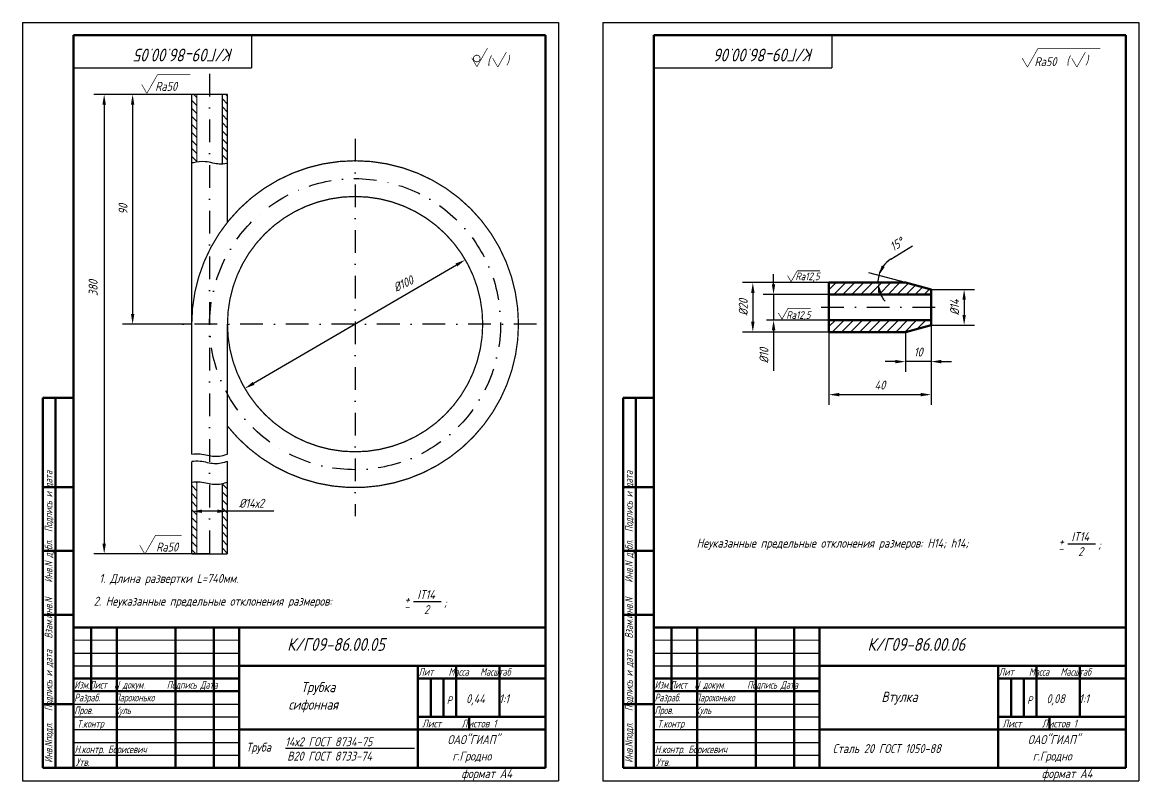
# Model space of a CAD drawing. Header units: inches. Extents: x 1065 to 7392, y 1020 to 3127.
# Drawn here: x 2560.2 to 2997.5, y 2289.9 to 2586.9 of the extents above; entities that cross this region are included whole.
import ezdxf

# ---------------------------------------------------------------- set-up
doc = ezdxf.new("R2010")
doc.units = ezdxf.units.IN
doc.header["$LTSCALE"] = 0.7
doc.header["$MEASUREMENT"] = 0
doc.linetypes.add('DASHDOT', pattern=[25.4, 12.7, -6.35, 0, -6.35])
doc.styles.add('ROMANC', font='romanc', dxfattribs={"width": 0.8, "oblique": 15, "height": 3.5})
doc.styles.get("Standard").update_dxf_attribs({"font": 'romand.shx', "width": 0.8, "oblique": 15, "height": 3.5})
doc.dimstyles.get("Standard").update_dxf_attribs({"dimtxt": 3.5, "dimasz": 4, "dimexe": 4, "dimexo": 0, "dimgap": 2, "dimtad": 1, "dimdec": 0, "dimdsep": 46, "dimtxsty": 'Standard', "dimcen": 0.09, "dimadec": 0, "dimazin": 0, "dimtfac": 1, "dimtdec": 0, "dimtmove": 0, "dimatfit": 3, "dimfxl": 0, "dimtolj": 1, "dimtzin": 0, "dimlwd": 25, "dimlwe": 25, "dimarcsym": 0})

# ---------------------------------------------------------------- blocks, each defined once
blk = doc.blocks.new('*X74')
at = {"color": 0}
for p, q in [((599.41, 718.85), (601.41, 720.85)), ((599.41, 715.71), (601.41, 717.71)), ((611.41, 721.42), (611.64, 721.64)), ((611.41, 718.28), (613.41, 720.28)), ((599.41, 712.57), (601.41, 714.57)), ((611.41, 715.14), (613.41, 717.14)), ((611.41, 711.99), (613.41, 713.99)), ((599.41, 709.42), (601.41, 711.42)), ((611.41, 708.85), (613.41, 710.85)), ((599.41, 706.28), (601.41, 708.28)), ((599.41, 703.14), (601.41, 705.14)), ((611.41, 705.71), (613.41, 707.71)), ((611.41, 702.56), (613.41, 704.56)), ((599.41, 699.99), (601.41, 701.99)), ((611.41, 699.42), (613.41, 701.42)), ((599.41, 696.85), (601.41, 698.85)), ((599.41, 693.71), (601.41, 695.71)), ((611.41, 696.28), (613.41, 698.28)), ((611.79, 693.51), (613.41, 695.14))]:
    blk.add_line(p, q, dxfattribs=at)
blk = doc.blocks.new('*X73')
at = {"color": 0}
for p, q in [((599.41, 872.86), (600.06, 873.51)), ((599.41, 869.72), (601.41, 871.72)), ((611.41, 872.29), (612.63, 873.51)), ((611.41, 869.15), (613.41, 871.15)), ((599.41, 866.58), (601.41, 868.58)), ((611.41, 866.01), (613.41, 868.01)), ((599.41, 863.43), (601.41, 865.43)), ((599.41, 860.29), (601.41, 862.29)), ((611.41, 862.86), (613.41, 864.86)), ((611.41, 859.72), (613.41, 861.72)), ((599.41, 857.15), (601.41, 859.15)), ((611.41, 856.58), (613.41, 858.58)), ((599.41, 854.01), (601.41, 856.01)), ((611.41, 853.43), (613.41, 855.43)), ((599.41, 850.86), (601.41, 852.86)), ((599.41, 847.72), (601.41, 849.72)), ((611.41, 850.29), (613.41, 852.29)), ((611.41, 847.15), (613.41, 849.15)), ((601.06, 846.22), (601.41, 846.58))]:
    blk.add_line(p, q, dxfattribs=at)
blk = doc.blocks.new('*D254')
at = {"color": 0, "lineweight": 25}
for p, q in [((2626.53, 2558.71), (2599.37, 2558.71)), ((2603.37, 2554.71), (2603.37, 2472.71)), ((2626.53, 2468.71), (2599.37, 2468.71))]:
    blk.add_line(p, q, dxfattribs=at)
for points in [[(2602.71, 2554.71), (2604.04, 2554.71), (2603.37, 2558.71)], [(2602.71, 2472.71), (2604.04, 2472.71), (2603.37, 2468.71)]]:
    blk.add_solid(points, dxfattribs=at)
at = {"layer": 'DEFPOINTS', "color": 0, "lineweight": 25}
for p in [(2626.53, 2558.71), (2603.37, 2468.71), (2626.53, 2468.71)]:
    blk.add_point(p, dxfattribs=at)
at = {"color": 0, "lineweight": 25, "insert": (2599.62, 2513.71), "char_height": 3.5, "attachment_point": 5, "rotation": 90}
blk.add_mtext('\\A1;90', dxfattribs=at)
blk = doc.blocks.new('*D414')
at = {"color": 0, "lineweight": 25}
for p, q in [((2900.48, 2494.19), (2908.88, 2499.37)), ((2906.17, 2484.97), (2891.84, 2488.81))]:
    blk.add_line(p, q, dxfattribs=at)
for start, end in [(121.662, 165), (122.4436, 143.7218), (165, 180), (201.2782, 222.5564)]:
    blk.add_arc((2906.17, 2484.97), 10.83, start, end, dxfattribs=at)
for points in [[(2898.04, 2491.09), (2896.83, 2491.67), (2895.7, 2487.78)], [(2895.42, 2480.92), (2896.73, 2481.16), (2895.34, 2484.97)]]:
    blk.add_solid(points, dxfattribs=at)
at = {"layer": 'DEFPOINTS', "color": 0, "lineweight": 25}
for p in [(2876.2, 2484.97), (2895.38, 2485.92), (2906.17, 2484.97), (2906.17, 2484.97), (2916.17, 2482.29)]:
    blk.add_point(p, dxfattribs=at)
at = {"color": 0, "lineweight": 25, "insert": (2902.72, 2499.97), "char_height": 3.5, "attachment_point": 5, "rotation": 31.662}
blk.add_mtext('\\A1;15°', dxfattribs=at)
blk = doc.blocks.new('*D415')
at = {"color": 0, "lineweight": 25}
for p, q in [((2916.17, 2482.29), (2933.15, 2482.29)), ((2929.15, 2478.29), (2929.15, 2472.3)), ((2916.17, 2468.3), (2933.15, 2468.3))]:
    blk.add_line(p, q, dxfattribs=at)
for points in [[(2928.48, 2478.29), (2929.82, 2478.29), (2929.15, 2482.29)], [(2928.48, 2472.3), (2929.82, 2472.3), (2929.15, 2468.3)]]:
    blk.add_solid(points, dxfattribs=at)
at = {"layer": 'DEFPOINTS', "color": 0, "lineweight": 25}
for p in [(2916.17, 2482.29), (2916.17, 2468.3), (2929.15, 2468.3)]:
    blk.add_point(p, dxfattribs=at)
at = {"color": 0, "lineweight": 25, "insert": (2925.4, 2475.3), "char_height": 3.5, "attachment_point": 5, "rotation": 90}
blk.add_mtext('\\A1;%%C14', dxfattribs=at)
blk = doc.blocks.new('*D416')
at = {"color": 0, "lineweight": 25}
for p, q in [((2916.17, 2468.3), (2916.17, 2450.03)), ((2906.17, 2465.62), (2906.17, 2450.03)), ((2902.17, 2454.03), (2898.17, 2454.03)), ((2916.17, 2454.03), (2906.17, 2454.03)), ((2920.17, 2454.03), (2924.17, 2454.03))]:
    blk.add_line(p, q, dxfattribs=at)
for points in [[(2902.17, 2454.7), (2902.17, 2453.37), (2906.17, 2454.03)], [(2920.17, 2454.7), (2920.17, 2453.37), (2916.17, 2454.03)]]:
    blk.add_solid(points, dxfattribs=at)
at = {"layer": 'DEFPOINTS', "color": 0, "lineweight": 25}
for p in [(2916.17, 2468.3), (2906.17, 2465.62), (2906.17, 2454.03)]:
    blk.add_point(p, dxfattribs=at)
at = {"color": 0, "lineweight": 25, "insert": (2911.17, 2457.78), "char_height": 3.5, "attachment_point": 5}
blk.add_mtext('\\A1;10', dxfattribs=at)
blk = doc.blocks.new('*D417')
at = {"color": 0, "lineweight": 25}
for p, q in [((2916.17, 2468.3), (2916.17, 2437.1)), ((2876.2, 2465.62), (2876.2, 2437.1)), ((2880.2, 2441.1), (2912.17, 2441.1))]:
    blk.add_line(p, q, dxfattribs=at)
for points in [[(2880.2, 2441.77), (2880.2, 2440.44), (2876.2, 2441.1)], [(2912.17, 2441.77), (2912.17, 2440.44), (2916.17, 2441.1)]]:
    blk.add_solid(points, dxfattribs=at)
at = {"layer": 'DEFPOINTS', "color": 0, "lineweight": 25}
for p in [(2916.17, 2468.3), (2876.2, 2465.62), (2916.17, 2441.1)]:
    blk.add_point(p, dxfattribs=at)
at = {"color": 0, "lineweight": 25, "insert": (2896.18, 2444.85), "char_height": 3.5, "attachment_point": 5}
blk.add_mtext('\\A1;40', dxfattribs=at)

msp = doc.modelspace()

# ---------------------------------------------------------------- linework, layer by layer
for p, q in [((2560.16, 2586.91), (2560.16, 2289.91)), ((2560.16, 2586.91), (2770.16, 2586.91)), ((2770.16, 2586.91), (2770.16, 2289.91)), ((2787.53, 2586.91), (2787.53, 2289.91)), ((2787.53, 2586.91), (2997.53, 2586.91)), ((2997.53, 2586.91), (2997.53, 2289.91)), ((2640.53, 2558.71), (2626.53, 2558.71)), ((2560.16, 2289.91), (2770.16, 2289.91)), ((2787.53, 2289.91), (2997.53, 2289.91))]:
    msp.add_line(p, q)
at = {"lineweight": 50}
for p, q in [((2580.16, 2581.91), (2580.16, 2294.91)), ((2580.16, 2581.91), (2765.16, 2581.91)), ((2765.16, 2581.91), (2765.16, 2294.91)), ((2807.53, 2581.91), (2807.53, 2294.91)), ((2807.53, 2581.91), (2992.53, 2581.91)), ((2992.53, 2581.91), (2992.53, 2294.91)), ((2906.17, 2484.97), (2876.2, 2484.97)), ((2876.2, 2484.97), (2876.2, 2465.62)), ((2916.17, 2482.29), (2906.17, 2484.97)), ((2876.2, 2480.3), (2916.17, 2480.3)), ((2876.2, 2470.3), (2916.17, 2470.3)), ((2916.17, 2468.3), (2906.17, 2465.62)), ((2906.17, 2465.62), (2876.2, 2465.62)), ((2568.16, 2439.91), (2568.16, 2294.91)), ((2568.16, 2439.91), (2580.16, 2439.91)), ((2573.16, 2439.91), (2573.16, 2294.91)), ((2795.53, 2439.91), (2795.53, 2294.91)), ((2795.53, 2439.91), (2807.53, 2439.91)), ((2800.53, 2439.91), (2800.53, 2294.91)), ((2568.16, 2404.91), (2580.16, 2404.91)), ((2795.53, 2404.91), (2807.53, 2404.91)), ((2568.16, 2379.91), (2580.16, 2379.91)), ((2795.53, 2379.91), (2807.53, 2379.91)), ((2568.16, 2354.91), (2580.16, 2354.91)), ((2795.53, 2354.91), (2807.53, 2354.91)), ((2580.16, 2349.91), (2765.16, 2349.91)), ((2587.16, 2349.91), (2587.16, 2324.91)), ((2597.16, 2349.91), (2597.16, 2294.91)), ((2620.16, 2349.91), (2620.16, 2294.91)), ((2635.16, 2349.91), (2635.16, 2294.91)), ((2645.16, 2349.91), (2645.16, 2294.91)), ((2807.53, 2349.91), (2992.53, 2349.91)), ((2814.53, 2349.91), (2814.53, 2324.91)), ((2824.53, 2349.91), (2824.53, 2294.91)), ((2847.53, 2349.91), (2847.53, 2294.91)), ((2862.53, 2349.91), (2862.53, 2294.91)), ((2872.53, 2349.91), (2872.53, 2294.91)), ((2715.16, 2334.91), (2715.16, 2294.91)), ((2730.16, 2334.91), (2730.16, 2314.91)), ((2747.16, 2334.91), (2747.16, 2314.91)), ((2942.53, 2334.91), (2942.53, 2294.91)), ((2957.53, 2334.91), (2957.53, 2314.91)), ((2974.53, 2334.91), (2974.53, 2314.91)), ((2580.16, 2329.91), (2645.16, 2329.91)), ((2715.16, 2329.91), (2765.16, 2329.91)), ((2720.16, 2329.91), (2720.16, 2314.91)), ((2725.16, 2329.91), (2725.16, 2314.91)), ((2807.53, 2329.91), (2872.53, 2329.91)), ((2942.53, 2329.91), (2992.53, 2329.91)), ((2947.53, 2329.91), (2947.53, 2314.91)), ((2952.53, 2329.91), (2952.53, 2314.91)), ((2580.16, 2324.91), (2645.16, 2324.91)), ((2807.53, 2324.91), (2872.53, 2324.91)), ((2568.16, 2319.91), (2580.16, 2319.91)), ((2795.53, 2319.91), (2807.53, 2319.91)), ((2715.16, 2314.91), (2765.16, 2314.91)), ((2735.16, 2314.91), (2735.16, 2309.91)), ((2942.53, 2314.91), (2992.53, 2314.91)), ((2962.53, 2314.91), (2962.53, 2309.91)), ((2568.16, 2294.91), (2765.16, 2294.91)), ((2795.53, 2294.91), (2992.53, 2294.91))]:
    msp.add_line(p, q, dxfattribs=at)
at = {"linetype": 'DASHDOT'}
for p, q in [((2633.53, 2566.75), (2633.53, 2375.08)), ((2690.53, 2541.28), (2690.53, 2393.56)), ((2873.19, 2475.3), (2919.44, 2475.3)), ((2761.64, 2468.71), (2610.51, 2468.71))]:
    msp.add_line(p, q, dxfattribs=at)
at = {"lineweight": 25}
for p, q in [((2626.53, 2558.71), (2588.23, 2558.71)), ((2592.23, 2554.71), (2592.23, 2382.71)), ((2876.2, 2484.97), (2842.36, 2484.97)), ((2854.47, 2484.3), (2854.47, 2488.3)), ((2876.2, 2482.13), (2879.04, 2484.97)), ((2878.12, 2480.3), (2882.79, 2484.97)), ((2881.65, 2480.3), (2886.21, 2484.86)), ((2885.19, 2480.3), (2889.86, 2484.97)), ((2888.72, 2480.3), (2893.4, 2484.97)), ((2892.26, 2480.3), (2896.93, 2484.97)), ((2895.8, 2480.3), (2900.47, 2484.97)), ((2899.33, 2480.3), (2904, 2484.97)), ((2902.87, 2480.3), (2907.25, 2484.68)), ((2846.36, 2480.97), (2846.36, 2469.62)), ((2876.2, 2480.3), (2850.47, 2480.3)), ((2854.47, 2480.3), (2854.47, 2470.3)), ((2886.17, 2480.3), (2884.17, 2480.3)), ((2906.4, 2480.3), (2910.04, 2483.94)), ((2909.94, 2480.3), (2912.83, 2483.19)), ((2913.47, 2480.3), (2915.61, 2482.44)), ((2876.2, 2470.3), (2851.76, 2470.3)), ((2876.2, 2467.8), (2878.69, 2470.3)), ((2877.44, 2465.62), (2882.12, 2470.3)), ((2881.12, 2465.62), (2885.8, 2470.3)), ((2886.17, 2470.3), (2882.2, 2470.3)), ((2882.2, 2470.24), (2882.26, 2470.3)), ((2884.65, 2465.62), (2889.33, 2470.3)), ((2888.19, 2465.62), (2892.87, 2470.3)), ((2891.72, 2465.62), (2896.4, 2470.3)), ((2895.26, 2465.62), (2899.94, 2470.3)), ((2898.79, 2465.62), (2903.47, 2470.3)), ((2902.33, 2465.62), (2907.01, 2470.3)), ((2905.86, 2465.62), (2910.54, 2470.3)), ((2910.58, 2466.8), (2914.08, 2470.3)), ((2915.41, 2468.1), (2916.17, 2468.85)), ((2876.2, 2465.62), (2842.36, 2465.62)), ((2854.47, 2466.3), (2854.47, 2450.47)), ((2626.53, 2378.71), (2626.53, 2399.43)), ((2640.53, 2378.71), (2640.53, 2399.43)), ((2658.71, 2395.43), (2630.53, 2395.43)), ((2969.75, 2382.73), (2980.57, 2382.73)), ((2626.53, 2378.71), (2588.23, 2378.71)), ((2713.46, 2360.02), (2724.29, 2360.02)), ((2580.16, 2339.91), (2645.16, 2339.91)), ((2807.53, 2339.91), (2872.53, 2339.91)), ((2580.16, 2334.91), (2645.16, 2334.91)), ((2807.53, 2334.91), (2872.53, 2334.91)), ((2580.16, 2319.91), (2645.16, 2319.91)), ((2807.53, 2319.91), (2872.53, 2319.91)), ((2580.16, 2314.91), (2645.16, 2314.91)), ((2807.53, 2314.91), (2872.53, 2314.91)), ((2580.16, 2309.91), (2645.16, 2309.91)), ((2807.53, 2309.91), (2872.53, 2309.91)), ((2580.16, 2304.91), (2645.16, 2304.91)), ((2663.28, 2302.6), (2713.87, 2302.6)), ((2807.53, 2304.91), (2872.53, 2304.91)), ((2580.16, 2299.91), (2645.16, 2299.91)), ((2807.53, 2299.91), (2872.53, 2299.91))]:
    msp.add_line(p, q, dxfattribs=at)
at = {"color": 0, "linetype": 'ByBlock'}
for p, q in [((2633.53, 2558.71), (2588.26, 2558.71)), ((2730.22, 2491.87), (2650.76, 2445.51)), ((2626.53, 2468.71), (2601.72, 2468.71)), ((2626.53, 2378.71), (2626.53, 2394.05)), ((2640.53, 2378.71), (2640.53, 2394.05)), ((2633.53, 2378.71), (2588.26, 2378.71)), ((2622.77, 2378.71), (2601.72, 2378.71))]:
    msp.add_line(p, q, dxfattribs=at)
at = {"linetype": 'Continuous', "lineweight": 50}
msp.add_line((2916.17, 2482.3), (2916.17, 2468.3), dxfattribs=at)
at = {"lineweight": 15}
for p, q in [((2580.16, 2344.91), (2645.16, 2344.91)), ((2807.53, 2344.91), (2872.53, 2344.91))]:
    msp.add_line(p, q, dxfattribs=at)
at = {"color": 1, "lineweight": 50}
for p, q in [((2645.16, 2334.91), (2765.16, 2334.91)), ((2872.53, 2334.91), (2992.53, 2334.91)), ((2645.16, 2309.91), (2765.16, 2309.91)), ((2872.53, 2309.91), (2992.53, 2309.91))]:
    msp.add_line(p, q, dxfattribs=at)
for points, const_width in [([(2650.01, 2569.03), (2650.01, 2582.03)], 0.5), ([(2877.39, 2569.03), (2877.39, 2582.03)], 0.5), ([(2738.25, 2569.52), (2742.42, 2576.86)], 0.25), ([(2953.94, 2569.39), (2958.1, 2576.73)], 0.25), ([(2958.1, 2576.73), (2982.46, 2576.73)], 0.3), ([(2736.22, 2573.02), (2738.25, 2569.52)], 0.25), ([(2744.42, 2572.89), (2746.45, 2569.39)], 0.25), ([(2746.45, 2569.39), (2749.79, 2575.27)], 0.25), ([(2951.9, 2572.89), (2953.94, 2569.39)], 0.25), ([(2971.28, 2572.89), (2973.31, 2569.39)], 0.25), ([(2973.31, 2569.39), (2976.65, 2575.27)], 0.25), ([(2580.01, 2569.03), (2650.01, 2569.03)], 0.5), ([(2807.39, 2569.03), (2877.39, 2569.03)], 0.5), ([(2608.95, 2559.09), (2613.12, 2566.43)], 0.25), ([(2613.12, 2566.43), (2625.99, 2566.43)], 0.3), ([(2606.92, 2562.59), (2608.95, 2559.09)], 0.25), ([(2626.53, 2558.71), (2626.53, 2417.67)], 0.5), ([(2626.53, 2558.71), (2640.53, 2558.71)], 0.5), ([(2628.53, 2558.71), (2628.53, 2532.22)], 0.5), ([(2638.53, 2558.71), (2638.53, 2531.39)], 0.5), ([(2640.53, 2558.71), (2640.53, 2508.66)], 0.5), ([(2861.36, 2485.35), (2863.77, 2489.6)], 0.25), ([(2863.77, 2489.6), (2872.64, 2489.6)], 0.3), ([(2859.96, 2487.77), (2861.36, 2485.35)], 0.25), ([(2856.37, 2473.08), (2857.78, 2470.67)], 0.25), ([(2857.78, 2470.67), (2860.19, 2474.92)], 0.25), ([(2860.19, 2474.92), (2869.06, 2474.92)], 0.3), ([(2640.53, 2468.71), (2640.53, 2417.74)], 0.5), ([(2626.53, 2414.87), (2626.53, 2378.71)], 0.5), ([(2640.53, 2414.94), (2640.53, 2378.71)], 0.5), ([(2628.53, 2406.85), (2628.53, 2378.76)], 0.5), ([(2638.53, 2406.17), (2638.53, 2378.76)], 0.5), ([(2608.16, 2378.66), (2612.33, 2386)], 0.25), ([(2612.33, 2386), (2622.62, 2386)], 0.3), ([(2606.13, 2382.16), (2608.16, 2378.66)], 0.25), ([(2640.53, 2378.71), (2626.53, 2378.71)], 0.5)]:
    msp.add_lwpolyline(points, dxfattribs=dict(const_width=const_width))
for points, const_width in [([(2739.48, 2572.75, 1.02775), (2736.92, 2572.75, 1.02775)], 0.3), ([(2739.48, 2572.75, -1.02775), (2736.92, 2572.75, -1.02775)], 0.3), ([(2754.53, 2468.71, 1), (2626.53, 2468.71, 1)], 0.5), ([(2740.53, 2468.71, 1), (2640.53, 2468.71, 1)], 0.5), ([(2740.53, 2468.71, -1), (2640.53, 2468.71, -1)], 0.5), ([(2754.53, 2468.71, -0.709188), (2640.53, 2428.76, -1)], 0.5)]:
    msp.add_lwpolyline(points, format="xyb", dxfattribs=dict(const_width=const_width))
for points in [[(2640.53, 2531.69, -0.005268), (2640.14, 2531.61, -0.069654), (2637.34, 2531.4, -0.045006), (2634.81, 2531.81, 0.037919), (2631.82, 2532.32, 0.090658), (2627.17, 2531.93, 0.007944), (2626.53, 2531.74)], [(2640.53, 2417.74, -0.033613), (2638.09, 2417.05, -0.069654), (2635.29, 2416.85, -0.045006), (2632.76, 2417.25, 0.037919), (2629.77, 2417.76, 0.062844), (2626.53, 2417.67, 0.070612)], [(2640.53, 2414.94, -0.033613), (2638.09, 2414.24, -0.069654), (2635.29, 2414.04, -0.045006), (2632.76, 2414.44, 0.037919), (2629.77, 2414.96, 0.062844), (2626.53, 2414.87, 0.070612)], [(2640.53, 2406.77, -0.033613), (2638.09, 2406.07, -0.069654), (2635.29, 2405.87, -0.045006), (2632.76, 2406.27, 0.037919), (2629.77, 2406.79, 0.062844), (2626.53, 2406.69, 0.070612)]]:
    msp.add_lwpolyline(points, format="xyb")
at = {"linetype": 'DASHDOT'}
msp.add_circle((2690.53, 2468.71), 57, dxfattribs=at)
at = {"lineweight": 25}
for points in [[(2592.9, 2554.71), (2591.56, 2554.71), (2592.23, 2558.71)], [(2845.69, 2480.97), (2847.03, 2480.97), (2846.36, 2484.97)], [(2853.81, 2484.3), (2855.14, 2484.3), (2854.47, 2480.3)], [(2845.69, 2469.62), (2847.03, 2469.62), (2846.36, 2465.62)], [(2853.84, 2466.3), (2855.18, 2466.3), (2854.51, 2470.3)], [(2630.53, 2396.09), (2630.53, 2394.76), (2626.53, 2395.43)], [(2636.53, 2396.09), (2636.53, 2394.76), (2640.53, 2395.43)], [(2592.9, 2382.71), (2591.56, 2382.71), (2592.23, 2378.71)]]:
    msp.add_solid(points, dxfattribs=at)
at = {"color": 0, "linetype": 'ByBlock'}
for points in [[(2730.56, 2491.3), (2729.88, 2492.45), (2733.67, 2493.89)], [(2651.09, 2444.93), (2650.42, 2446.08), (2647.3, 2443.49)]]:
    msp.add_solid(points, dxfattribs=at)
at = {"layer": 'DEFPOINTS', "color": 0, "linetype": 'ByBlock'}
for p in [(2622.77, 2558.71), (2645.4, 2490.24), (2604.72, 2468.71), (2622.77, 2468.71), (2740.42, 2468.71), (2735.65, 2447.18), (2626.53, 2391.05), (2591.26, 2378.71), (2622.77, 2378.71), (2622.77, 2378.71), (2626.53, 2378.71), (2640.53, 2378.71)]:
    msp.add_point(p, dxfattribs=at)

# ---------------------------------------------------------------- block references
at = {"xscale": -1}
for name in ['*X73', '*X74']:
    msp.add_blockref(name, (3239.94, 1685.2), dxfattribs=at)

# ---------------------------------------------------------------- texts
at = {"style": 'ROMANC', "oblique": 15, "width": 0.8}
for s, p in [('(', (2742.27, 2570.21)), (')', (2749.76, 2570.35)), ('(', (2969.13, 2570.21)), (')', (2976.62, 2570.35))]:
    msp.add_text(s, height=3.5, dxfattribs=at).set_placement(p)
at = {"lineweight": 35, "char_height": 5, "width": 116.2188, "attachment_point": 1, "rotation": 180}
for s, insert in [('К/Г09-86.00.05 ', (2642.89, 2571.61)), ('К/Г09-86.00.06 ', (2870.26, 2571.61))]:
    msp.add_mtext(s, dxfattribs=dict(at, insert=insert))
at = {"lineweight": 25}
for s, insert, char_height, width, attachment_point in [('Ra50', (2956.72, 2573.27), 3.5, 29.1251, 1), ('Ra50', (2612.2, 2563.58), 3.5, 29.1251, 1), ('Ra12,5', (2863.05, 2488.93), 3, 25.3892, 1), ('Ra12,5', (2859.46, 2473.78), 3, 25.3892, 1), (' Неуказанные предельные отклонения размеров: H14; h14; ', (2822.48, 2384.67), 3.5, 158.004, 1), ('+', (2966.24, 2385.44), 3.5, 4.3989, 1), ('IT14', (2971.19, 2387.25), 3.5, 19.7907, 1), ('Ra50', (2621.18, 2383.15), 3.5, 29.1251, 3), ('-', (2966.02, 2382.51), 3.5, 6.6548, 1), ('2', (2973.81, 2381.38), 3.5, 17.1446, 1), (';', (2981.63, 2384.1), 3.5, 9.0235, 1), ('1. Длина развертки L=740мм.', (2590.31, 2370.87), 3.5, 98.3226, 1), ('2. Неуказанные предельные отклонения размеров:  ', (2588.15, 2361.95), 3.5, 158.004, 1), ('IT14', (2714.91, 2364.54), 3.5, 19.7907, 1), ('-', (2709.74, 2359.79), 3.5, 6.6548, 1), ('+', (2709.96, 2362.72), 3.5, 4.3989, 1), ('2', (2717.53, 2358.66), 3.5, 17.1446, 1), (';', (2725.35, 2361.38), 3.5, 9.0235, 1), ('{\\W0.7;Лит    Масса   Масштаб}', (2715.35, 2334.02), 3, 48.3624, 1), ('{\\W0.7;Лит    Масса   Масштаб}', (2942.73, 2334.02), 3, 48.3624, 1), ('{\\W0.6; Изм.Лист  N докум.      Подпись Дата\\P Разраб.    Парохонько\\P Пров.      Куль}', (2579.08, 2328.97), 3, 75.9719, 1), ('{\\W0.6; Изм.Лист  N докум.      Подпись Дата\\P Разраб.    Парохонько\\P Пров.      Куль}', (2806.45, 2328.97), 3, 75.9719, 1), ('Р', (2726.43, 2322.95), 3, 4.7355, 1), ('0,44   1:1', (2734, 2323.75), 3.5, 30.5998, 1), ('Р', (2953.81, 2322.95), 3, 4.7355, 1), ('0,08   1:1', (2961.38, 2323.75), 3.5, 30.5998, 1), ('{\\W0.7;Т.контр}', (2581.59, 2313.71), 3, 65.7648, 1), ('Лист     Листов 1', (2716.76, 2313.78), 3, 49.4707, 1), ('{\\W0.7;Т.контр}', (2808.97, 2313.71), 3, 65.7648, 1), ('Лист     Листов 1', (2944.14, 2313.78), 3, 49.4707, 1), ('14х2 ГОСТ 8734-75', (2663.16, 2306.91), 3.5, 73.1572, 1), ('{\\W0.7; Н.контр. Борисевич}', (2579.14, 2303.69), 3, 40.546, 1), ('Труба', (2647.84, 2304.77), 3.5, 36.5786, 1), ('В20 ГОСТ 8733-74', (2663.93, 2301.27), 3.5, 72.5735, 1), ('г.Гродно', (2728.65, 2301.29), 3.5, 35.0627, 1), ('{\\W0.7; Н.контр. Борисевич}', (2806.52, 2303.69), 3, 40.546, 1), ('Сталь 20 ГОСТ 1050-88', (2877.67, 2304.23), 3.5, 67.3789, 1), ('г.Гродно', (2956.03, 2301.29), 3.5, 35.0627, 1), ('{\\W0.7;Утв.     }', (2581.08, 2298.7), 3, 39.2217, 1), ('{\\W0.7;Утв.     }', (2808.45, 2298.7), 3, 39.2217, 1), ('формат А4', (2732.18, 2294.43), 3.5, 32.7454, 1), ('формат А4', (2959.55, 2294.43), 3.5, 32.7454, 1)]:
    msp.add_mtext(s, dxfattribs=dict(at, insert=insert, char_height=char_height, width=width, attachment_point=attachment_point))
at = {"lineweight": 25, "char_height": 3.5, "attachment_point": 5, "rotation": 90}
for s, insert in [('380', (2587.9, 2482.86)), ('\\A1;%%C20', (2842.61, 2475.3)), ('\\A1;%%C10', (2850.72, 2456.39))]:
    msp.add_mtext(s, dxfattribs=dict(at, insert=insert))
at = {"lineweight": 25}
for s, insert, char_height, width, attachment_point, rotation in [('%%C100', (2712.25, 2487.84), 3.5, 21.8071, 3, 25.642), ('{\\W0.7; Инв.Nподл.   Подпись и дата   Взам.инв.N    Инв.N дубл.  Подпись и дата}', (2568.92, 2295.43), 3, 144.2887, 1, 90), ('{\\W0.7; Инв.Nподл.   Подпись и дата   Взам.инв.N    Инв.N дубл.  Подпись и дата}', (2796.29, 2295.43), 3, 144.2887, 1, 90)]:
    msp.add_mtext(s, dxfattribs=dict(at, insert=insert, char_height=char_height, width=width, attachment_point=attachment_point, rotation=rotation))
at = {"lineweight": 25, "insert": (2649.94, 2398.55), "char_height": 3.5, "attachment_point": 5}
msp.add_mtext('\\A1;%%C14х2', dxfattribs=at)
at = {"lineweight": 35, "attachment_point": 1}
for s, insert, char_height, width in [('К/Г09-86.00.05', (2663.89, 2345.76), 5, 116.2188), ('К/Г09-86.00.06', (2891.26, 2345.76), 5, 116.2188), ('ОАО"ГИАП"', (2726.74, 2307.74), 3.5, 36.171), ('ОАО"ГИАП"', (2954.11, 2307.74), 3.5, 36.171)]:
    msp.add_mtext(s, dxfattribs=dict(at, insert=insert, char_height=char_height, width=width))
at = {"lineweight": 30, "char_height": 4, "width": 61.9449, "attachment_point": 1}
for s, insert in [('Трубка ', (2669.35, 2328.57)), ('Втулка', (2896.73, 2324.75)), ('сифонная', (2664.42, 2321.73))]:
    msp.add_mtext(s, dxfattribs=dict(at, insert=insert))

# ---------------------------------------------------------------- dimensions: what is measured, and where the dimension line sits
at = {"lineweight": 25}
dim = msp.add_linear_dim(base=(2603.37, 2468.71), p1=(2626.53, 2558.71), p2=(2626.53, 2468.71), angle=90, dimstyle='Standard', dxfattribs=at)
dim.commit()
dim.dimension.update_dxf_attribs({"geometry": '*D254', "text_midpoint": (2599.62, 2513.71)})
dim = msp.add_angular_dim_2l(base=(2895.38, 2485.92), line1=((2906.17, 2484.97), (2876.2, 2484.97)), line2=((2916.17, 2482.29), (2906.17, 2484.97)), dimstyle='Standard', dxfattribs=at)
dim.commit()
dim.dimension.update_dxf_attribs({"geometry": '*D414', "text_midpoint": (2902.72, 2499.97)})
dim = msp.add_linear_dim(base=(2929.15, 2468.3), p1=(2916.17, 2482.29), p2=(2916.17, 2468.3), angle=90, text='%%C14', dimstyle='Standard', dxfattribs=at)
dim.commit()
dim.dimension.update_dxf_attribs({"geometry": '*D415', "text_midpoint": (2925.4, 2475.3)})
for base, p1, p2, picture, middle in [((2916.17, 2441.1), (2876.2, 2465.62), (2916.17, 2468.3), '*D417', (2896.18, 2444.85)), ((2906.17, 2454.03), (2916.17, 2468.3), (2906.17, 2465.62), '*D416', (2911.17, 2457.78))]:
    dim = msp.add_linear_dim(base=base, p1=p1, p2=p2, dimstyle='Standard', dxfattribs=at)
    dim.commit()
    dim.dimension.update_dxf_attribs({"geometry": picture, "text_midpoint": middle})

doc.saveas('drawing.dxf')
